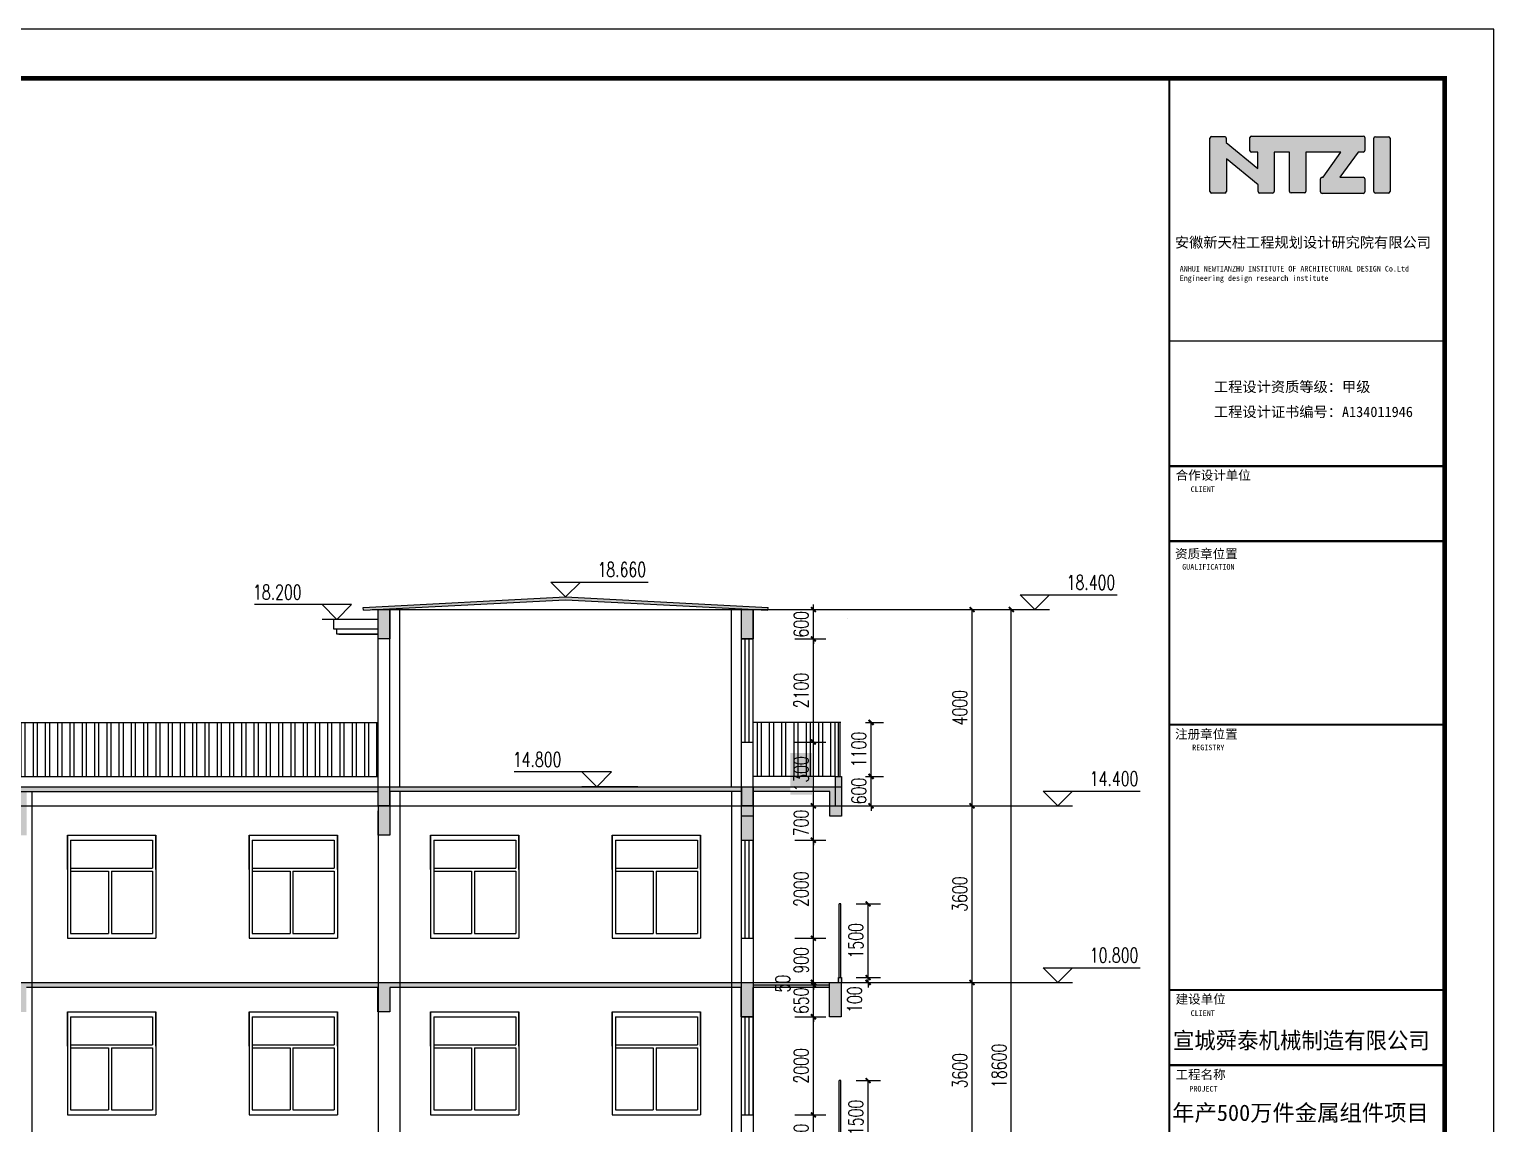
# Model space of a CAD drawing. Extents: x -522490 to 417652, y 450811 to 1108047.
# Drawn here: x 372917 to 402752, y 519036 to 541343 of the extents above; entities that cross this region are included whole.
import ezdxf

# ---------------------------------------------------------------- set-up
doc = ezdxf.new("R2010")
doc.units = 0
doc.header["$LTSCALE"] = 1000
doc.header["$MEASUREMENT"] = 0
for name, color, linetype in [('46', 7, 'Continuous'), ('DIM_ELEV', 3, 'Continuous'), ('DOTE', 1, 'Continuous'), ('PUB_DIM', 3, 'Continuous'), ('PUB_TEXT', 7, 'Continuous'), ('PUB_TITLE', 4, 'Continuous'), ('sytq', 4, 'Continuous')]:
    doc.layers.add(name, color=color, linetype=linetype)
doc.styles.add('-黑体', font='', dxfattribs={"width": 0.8})
doc.styles.add('_TCH_DIM', font='SIMPLEX', dxfattribs={"bigfont": 'GBCBIG'})
doc.styles.add('_TCH_DIM_T3', font='SIMPLEX', dxfattribs={"width": 0.705882, "bigfont": 'GBCBIG'})
doc.styles.add('STYLE-黑体', font='simhei.ttf')
doc.styles.add('TQ', font='')
doc.styles.get('-黑体').set_extended_font_data('Microsoft YaHei')
doc.styles.get('TQ').set_extended_font_data('SimSun')
doc.dimstyles.new('_TCH_ARCH&&100', dxfattribs={"dimtxt": 297.5, "dimasz": 100, "dimexe": 250, "dimexo": 300, "dimgap": 100, "dimtad": 1, "dimdec": 0, "dimzin": 0, "dimdsep": 46, "dimtxsty": '_TCH_DIM_T3', "dimblk": 'ARCHTICK', "dimcen": 0.09, "dimclrt": 7, "dimazin": 2, "dimtfac": 1, "dimtdec": 0, "dimtix": 1, "dimtmove": 2, "dimatfit": 3, "dimfxl": 0, "dimtolj": 1, "dimtzin": 0, "dimarcsym": 0})

# ---------------------------------------------------------------- blocks, each defined once
blk = doc.blocks.new('HUI')
at = {"color": 253}
for p, q in [((359399, 488645), (361199, 488645)), ((359399, 488645), (359399, 486545)), ((359399, 487945), (359399, 488645)), ((359464, 488545), (361134, 488545)), ((359464, 488545), (359464, 486645)), ((361134, 488545), (361134, 487975)), ((361199, 488645), (361199, 486545)), ((361199, 487945), (361199, 488645)), ((359464, 487975), (361134, 487975)), ((359464, 487915), (360234, 487915)), ((360234, 487915), (360234, 486645)), ((360294, 487915), (361134, 487915)), ((360294, 487915), (360294, 486645)), ((361134, 487915), (361134, 486645)), ((359464, 486645), (360234, 486645)), ((360294, 486645), (361134, 486645)), ((359399, 486545), (361199, 486545))]:
    blk.add_line(p, q, dxfattribs=at)
blk = doc.blocks.new('_ArchTick')
at = {"color": 0, "linetype": 'ByBlock', "const_width": 0.4}
blk.add_lwpolyline([(-0.5, -0.5), (0.5, 0.5)], dxfattribs=at)
blk = doc.blocks.new('*D760')
at = {"layer": 'Defpoints', "color": 0}
for p in [(389464, 519916), (390007, 519916), (389464, 518416)]:
    blk.add_point(p, dxfattribs=at)
at = {"layer": 'PUB_DIM', "color": 0, "lineweight": -2}
for p, q in [((389764, 519916), (390257, 519916)), ((390007, 518416), (390007, 519916)), ((389764, 518416), (390257, 518416))]:
    blk.add_line(p, q, dxfattribs=at)
at = {"layer": 'PUB_DIM', "color": 0, "lineweight": -2, "xscale": 100, "yscale": 100, "zscale": 100}
for p, rotation in [((390007, 519916), 90), ((390007, 518416), 270)]:
    blk.add_blockref('_ArchTick', p, dxfattribs=dict(at, rotation=rotation))
at = {"layer": 'PUB_DIM', "color": 7, "insert": (389758, 519166), "char_height": 297.5, "attachment_point": 5, "rotation": 90, "style": '_TCH_DIM_T3'}
blk.add_mtext('\\A1;1500', dxfattribs=at)
blk = doc.blocks.new('*D761')
at = {"layer": 'Defpoints', "color": 0}
for p in [(389464, 522016), (389464, 521916), (390007, 522016)]:
    blk.add_point(p, dxfattribs=at)
at = {"layer": 'PUB_DIM', "color": 0, "lineweight": -2}
for p, q in [((389764, 522016), (390257, 522016)), ((389764, 521916), (390257, 521916)), ((390007, 522016), (390007, 522116)), ((390007, 521916), (390007, 522016)), ((390007, 521916), (390007, 521816))]:
    blk.add_line(p, q, dxfattribs=at)
at = {"layer": 'PUB_DIM', "color": 0, "lineweight": -2, "xscale": 100, "yscale": 100, "zscale": 100}
for p, rotation in [((390007, 522016), 270), ((390007, 521916), 90)]:
    blk.add_blockref('_ArchTick', p, dxfattribs=dict(at, rotation=rotation))
at = {"layer": 'PUB_DIM', "color": 7, "insert": (389732, 521566), "char_height": 297.5, "attachment_point": 5, "rotation": 90, "style": '_TCH_DIM_T3'}
blk.add_mtext('\\A1;100', dxfattribs=at)
blk = doc.blocks.new('*D762')
at = {"layer": 'Defpoints', "color": 0}
for p in [(389464, 523516), (390007, 523516), (389464, 522016)]:
    blk.add_point(p, dxfattribs=at)
at = {"layer": 'PUB_DIM', "color": 0, "lineweight": -2}
for p, q in [((389764, 523516), (390257, 523516)), ((390007, 522016), (390007, 523516)), ((389764, 522016), (390257, 522016))]:
    blk.add_line(p, q, dxfattribs=at)
at = {"layer": 'PUB_DIM', "color": 0, "lineweight": -2, "xscale": 100, "yscale": 100, "zscale": 100}
for p, rotation in [((390007, 523516), 90), ((390007, 522016), 270)]:
    blk.add_blockref('_ArchTick', p, dxfattribs=dict(at, rotation=rotation))
at = {"layer": 'PUB_DIM', "color": 7, "insert": (389758, 522766), "char_height": 297.5, "attachment_point": 5, "rotation": 90, "style": '_TCH_DIM_T3'}
blk.add_mtext('\\A1;1500', dxfattribs=at)
blk = doc.blocks.new('*D763')
at = {"layer": 'Defpoints', "color": 0}
for p in [(389652, 526116), (390067, 526116), (389652, 525516)]:
    blk.add_point(p, dxfattribs=at)
at = {"layer": 'PUB_DIM', "color": 0, "lineweight": -2}
for p, q in [((389952, 526116), (390317, 526116)), ((390067, 526116), (390067, 526216)), ((390067, 525516), (390067, 526116)), ((389952, 525516), (390317, 525516)), ((390067, 525516), (390067, 525416))]:
    blk.add_line(p, q, dxfattribs=at)
at = {"layer": 'PUB_DIM', "color": 0, "lineweight": -2, "xscale": 100, "yscale": 100, "zscale": 100}
for p, rotation in [((390067, 526116), 270), ((390067, 525516), 90)]:
    blk.add_blockref('_ArchTick', p, dxfattribs=dict(at, rotation=rotation))
at = {"layer": 'PUB_DIM', "color": 7, "insert": (389818, 525816), "char_height": 297.5, "attachment_point": 5, "rotation": 90, "style": '_TCH_DIM_T3'}
blk.add_mtext('\\A1;600', dxfattribs=at)
blk = doc.blocks.new('*D764')
at = {"layer": 'Defpoints', "color": 0}
for p in [(389652, 527216), (390067, 527216), (389652, 526116)]:
    blk.add_point(p, dxfattribs=at)
at = {"layer": 'PUB_DIM', "color": 0, "lineweight": -2}
for p, q in [((389952, 527216), (390317, 527216)), ((390067, 526116), (390067, 527216)), ((389952, 526116), (390317, 526116))]:
    blk.add_line(p, q, dxfattribs=at)
at = {"layer": 'PUB_DIM', "color": 0, "lineweight": -2, "xscale": 100, "yscale": 100, "zscale": 100}
for p, rotation in [((390067, 527216), 90), ((390067, 526116), 270)]:
    blk.add_blockref('_ArchTick', p, dxfattribs=dict(at, rotation=rotation))
at = {"layer": 'PUB_DIM', "color": 7, "insert": (389818, 526666), "char_height": 297.5, "attachment_point": 5, "rotation": 90, "style": '_TCH_DIM_T3'}
blk.add_mtext('\\A1;1100', dxfattribs=at)
blk = doc.blocks.new('*D765')
at = {"layer": 'Defpoints', "color": 0}
for p in [(388214, 529516), (388892, 529516), (388214, 528916)]:
    blk.add_point(p, dxfattribs=at)
at = {"layer": 'PUB_DIM', "color": 0, "lineweight": -2}
for p, q in [((388892, 529516), (388892, 529616)), ((388514, 529516), (389142, 529516)), ((388892, 528916), (388892, 529516)), ((388514, 528916), (389142, 528916)), ((388892, 528916), (388892, 528816))]:
    blk.add_line(p, q, dxfattribs=at)
at = {"layer": 'PUB_DIM', "color": 0, "lineweight": -2, "xscale": 100, "yscale": 100, "zscale": 100}
for p, rotation in [((388892, 529516), 270), ((388892, 528916), 90)]:
    blk.add_blockref('_ArchTick', p, dxfattribs=dict(at, rotation=rotation))
at = {"layer": 'PUB_DIM', "color": 7, "insert": (388643, 529216), "char_height": 297.5, "attachment_point": 5, "rotation": 90, "style": '_TCH_DIM_T3'}
blk.add_mtext('\\A1;600', dxfattribs=at)
blk = doc.blocks.new('*D766')
at = {"layer": 'Defpoints', "color": 0}
for p in [(388214, 528916), (388892, 528916), (388214, 526816)]:
    blk.add_point(p, dxfattribs=at)
at = {"layer": 'PUB_DIM', "color": 0, "lineweight": -2}
for p, q in [((388514, 528916), (389142, 528916)), ((388892, 526816), (388892, 528916)), ((388514, 526816), (389142, 526816))]:
    blk.add_line(p, q, dxfattribs=at)
at = {"layer": 'PUB_DIM', "color": 0, "lineweight": -2, "xscale": 100, "yscale": 100, "zscale": 100}
for p, rotation in [((388892, 528916), 90), ((388892, 526816), 270)]:
    blk.add_blockref('_ArchTick', p, dxfattribs=dict(at, rotation=rotation))
at = {"layer": 'PUB_DIM', "color": 7, "insert": (388643, 527866), "char_height": 297.5, "attachment_point": 5, "rotation": 90, "style": '_TCH_DIM_T3'}
blk.add_mtext('\\A1;2100', dxfattribs=at)
blk = doc.blocks.new('*D767')
at = {"layer": 'Defpoints', "color": 0}
for p in [(388214, 526816), (388892, 526816), (388214, 525516)]:
    blk.add_point(p, dxfattribs=at)
at = {"layer": 'PUB_DIM', "color": 0, "lineweight": -2}
for p, q in [((388514, 526816), (389142, 526816)), ((388892, 525516), (388892, 526816)), ((388514, 525516), (389142, 525516))]:
    blk.add_line(p, q, dxfattribs=at)
at = {"layer": 'PUB_DIM', "color": 0, "lineweight": -2, "xscale": 100, "yscale": 100, "zscale": 100}
for p, rotation in [((388892, 526816), 90), ((388892, 525516), 270)]:
    blk.add_blockref('_ArchTick', p, dxfattribs=dict(at, rotation=rotation))
at = {"layer": 'PUB_DIM', "color": 7, "insert": (388643, 526166), "char_height": 297.5, "attachment_point": 5, "rotation": 90, "style": '_TCH_DIM_T3'}
blk.add_mtext('\\A1;1300', dxfattribs=at)
blk = doc.blocks.new('*D768')
at = {"layer": 'Defpoints', "color": 0}
for p in [(388214, 525516), (388892, 525516), (388214, 524816)]:
    blk.add_point(p, dxfattribs=at)
at = {"layer": 'PUB_DIM', "color": 0, "lineweight": -2}
for p, q in [((388514, 525516), (389142, 525516)), ((388892, 525516), (388892, 525616)), ((388892, 524816), (388892, 525516)), ((388514, 524816), (389142, 524816)), ((388892, 524816), (388892, 524716))]:
    blk.add_line(p, q, dxfattribs=at)
at = {"layer": 'PUB_DIM', "color": 0, "lineweight": -2, "xscale": 100, "yscale": 100, "zscale": 100}
for p, rotation in [((388892, 525516), 270), ((388892, 524816), 90)]:
    blk.add_blockref('_ArchTick', p, dxfattribs=dict(at, rotation=rotation))
at = {"layer": 'PUB_DIM', "color": 7, "insert": (388643, 525166), "char_height": 297.5, "attachment_point": 5, "rotation": 90, "style": '_TCH_DIM_T3'}
blk.add_mtext('\\A1;700', dxfattribs=at)
blk = doc.blocks.new('*D769')
at = {"layer": 'Defpoints', "color": 0}
for p in [(388214, 524816), (388892, 524816), (388214, 522816)]:
    blk.add_point(p, dxfattribs=at)
at = {"layer": 'PUB_DIM', "color": 0, "lineweight": -2}
for p, q in [((388514, 524816), (389142, 524816)), ((388892, 522816), (388892, 524816)), ((388514, 522816), (389142, 522816))]:
    blk.add_line(p, q, dxfattribs=at)
at = {"layer": 'PUB_DIM', "color": 0, "lineweight": -2, "xscale": 100, "yscale": 100, "zscale": 100}
for p, rotation in [((388892, 524816), 90), ((388892, 522816), 270)]:
    blk.add_blockref('_ArchTick', p, dxfattribs=dict(at, rotation=rotation))
at = {"layer": 'PUB_DIM', "color": 7, "insert": (388643, 523816), "char_height": 297.5, "attachment_point": 5, "rotation": 90, "style": '_TCH_DIM_T3'}
blk.add_mtext('\\A1;2000', dxfattribs=at)
blk = doc.blocks.new('*D770')
at = {"layer": 'Defpoints', "color": 0}
for p in [(388214, 522816), (388892, 522816), (388214, 521916)]:
    blk.add_point(p, dxfattribs=at)
at = {"layer": 'PUB_DIM', "color": 0, "lineweight": -2}
for p, q in [((388514, 522816), (389142, 522816)), ((388892, 521916), (388892, 522816)), ((388514, 521916), (389142, 521916))]:
    blk.add_line(p, q, dxfattribs=at)
at = {"layer": 'PUB_DIM', "color": 0, "lineweight": -2, "xscale": 100, "yscale": 100, "zscale": 100}
for p, rotation in [((388892, 522816), 90), ((388892, 521916), 270)]:
    blk.add_blockref('_ArchTick', p, dxfattribs=dict(at, rotation=rotation))
at = {"layer": 'PUB_DIM', "color": 7, "insert": (388643, 522366), "char_height": 297.5, "attachment_point": 5, "rotation": 90, "style": '_TCH_DIM_T3'}
blk.add_mtext('\\A1;900', dxfattribs=at)
blk = doc.blocks.new('*D771')
at = {"layer": 'Defpoints', "color": 0}
for p in [(388214, 521916), (388214, 521866), (388892, 521916)]:
    blk.add_point(p, dxfattribs=at)
at = {"layer": 'PUB_DIM', "color": 0, "lineweight": -2}
for p, q in [((388514, 521916), (389142, 521916)), ((388514, 521866), (389142, 521866)), ((388892, 521916), (388892, 522016)), ((388892, 521866), (388892, 521916)), ((388892, 521866), (388892, 521766))]:
    blk.add_line(p, q, dxfattribs=at)
at = {"layer": 'PUB_DIM', "color": 0, "lineweight": -2, "xscale": 100, "yscale": 100, "zscale": 100}
for p, rotation in [((388892, 521916), 270), ((388892, 521866), 90)]:
    blk.add_blockref('_ArchTick', p, dxfattribs=dict(at, rotation=rotation))
at = {"layer": 'PUB_DIM', "color": 7, "insert": (388267, 521891), "char_height": 297.5, "attachment_point": 5, "rotation": 90, "style": '_TCH_DIM_T3'}
blk.add_mtext('\\A1;50', dxfattribs=at)
blk = doc.blocks.new('*D772')
at = {"layer": 'Defpoints', "color": 0}
for p in [(388214, 521866), (388892, 521866), (388214, 521216)]:
    blk.add_point(p, dxfattribs=at)
at = {"layer": 'PUB_DIM', "color": 0, "lineweight": -2}
for p, q in [((388514, 521866), (389142, 521866)), ((388892, 521866), (388892, 521966)), ((388892, 521216), (388892, 521866)), ((388514, 521216), (389142, 521216)), ((388892, 521216), (388892, 521116))]:
    blk.add_line(p, q, dxfattribs=at)
at = {"layer": 'PUB_DIM', "color": 0, "lineweight": -2, "xscale": 100, "yscale": 100, "zscale": 100}
for p, rotation in [((388892, 521866), 270), ((388892, 521216), 90)]:
    blk.add_blockref('_ArchTick', p, dxfattribs=dict(at, rotation=rotation))
at = {"layer": 'PUB_DIM', "color": 7, "insert": (388643, 521541), "char_height": 297.5, "attachment_point": 5, "rotation": 90, "style": '_TCH_DIM_T3'}
blk.add_mtext('\\A1;650', dxfattribs=at)
blk = doc.blocks.new('*D773')
at = {"layer": 'Defpoints', "color": 0}
for p in [(388214, 521216), (388892, 521216), (388214, 519216)]:
    blk.add_point(p, dxfattribs=at)
at = {"layer": 'PUB_DIM', "color": 0, "lineweight": -2}
for p, q in [((388514, 521216), (389142, 521216)), ((388892, 519216), (388892, 521216)), ((388514, 519216), (389142, 519216))]:
    blk.add_line(p, q, dxfattribs=at)
at = {"layer": 'PUB_DIM', "color": 0, "lineweight": -2, "xscale": 100, "yscale": 100, "zscale": 100}
for p, rotation in [((388892, 521216), 90), ((388892, 519216), 270)]:
    blk.add_blockref('_ArchTick', p, dxfattribs=dict(at, rotation=rotation))
at = {"layer": 'PUB_DIM', "color": 7, "insert": (388643, 520216), "char_height": 297.5, "attachment_point": 5, "rotation": 90, "style": '_TCH_DIM_T3'}
blk.add_mtext('\\A1;2000', dxfattribs=at)
blk = doc.blocks.new('*D774')
at = {"layer": 'Defpoints', "color": 0}
for p in [(388214, 519216), (388892, 519216), (388214, 518316)]:
    blk.add_point(p, dxfattribs=at)
at = {"layer": 'PUB_DIM', "color": 0, "lineweight": -2}
for p, q in [((388514, 519216), (389142, 519216)), ((388892, 518316), (388892, 519216)), ((388514, 518316), (389142, 518316))]:
    blk.add_line(p, q, dxfattribs=at)
at = {"layer": 'PUB_DIM', "color": 0, "lineweight": -2, "xscale": 100, "yscale": 100, "zscale": 100}
for p, rotation in [((388892, 519216), 90), ((388892, 518316), 270)]:
    blk.add_blockref('_ArchTick', p, dxfattribs=dict(at, rotation=rotation))
at = {"layer": 'PUB_DIM', "color": 7, "insert": (388643, 518766), "char_height": 297.5, "attachment_point": 5, "rotation": 90, "style": '_TCH_DIM_T3'}
blk.add_mtext('\\A1;900', dxfattribs=at)
blk = doc.blocks.new('*D814')
at = {"layer": 'Defpoints', "color": 0}
for p in [(391344, 529516), (392924, 529516), (391344, 510916)]:
    blk.add_point(p, dxfattribs=at)
at = {"layer": 'PUB_DIM', "color": 0, "lineweight": -2}
for p, q in [((391644, 529516), (393174, 529516)), ((392924, 510916), (392924, 529516)), ((391644, 510916), (393174, 510916))]:
    blk.add_line(p, q, dxfattribs=at)
at = {"layer": 'PUB_DIM', "color": 0, "lineweight": -2, "xscale": 100, "yscale": 100, "zscale": 100}
for p, rotation in [((392924, 529516), 90), ((392924, 510916), 270)]:
    blk.add_blockref('_ArchTick', p, dxfattribs=dict(at, rotation=rotation))
at = {"layer": 'PUB_DIM', "color": 7, "insert": (392675, 520216), "char_height": 297.5, "attachment_point": 5, "rotation": 90, "style": '_TCH_DIM_T3'}
blk.add_mtext('\\A1;18600', dxfattribs=at)
blk = doc.blocks.new('*D818')
at = {"layer": 'Defpoints', "color": 0}
for p in [(390544, 521916), (392124, 521916), (390544, 518316)]:
    blk.add_point(p, dxfattribs=at)
at = {"layer": 'PUB_DIM', "color": 0, "lineweight": -2}
for p, q in [((390844, 521916), (392374, 521916)), ((392124, 518316), (392124, 521916)), ((390844, 518316), (392374, 518316))]:
    blk.add_line(p, q, dxfattribs=at)
at = {"layer": 'PUB_DIM', "color": 0, "lineweight": -2, "xscale": 100, "yscale": 100, "zscale": 100}
for p, rotation in [((392124, 521916), 90), ((392124, 518316), 270)]:
    blk.add_blockref('_ArchTick', p, dxfattribs=dict(at, rotation=rotation))
at = {"layer": 'PUB_DIM', "color": 7, "insert": (391875, 520116), "char_height": 297.5, "attachment_point": 5, "rotation": 90, "style": '_TCH_DIM_T3'}
blk.add_mtext('\\A1;3600', dxfattribs=at)
blk = doc.blocks.new('*D819')
at = {"layer": 'Defpoints', "color": 0}
for p in [(390544, 525516), (392124, 525516), (390544, 521916)]:
    blk.add_point(p, dxfattribs=at)
at = {"layer": 'PUB_DIM', "color": 0, "lineweight": -2}
for p, q in [((390844, 525516), (392374, 525516)), ((392124, 521916), (392124, 525516)), ((390844, 521916), (392374, 521916))]:
    blk.add_line(p, q, dxfattribs=at)
at = {"layer": 'PUB_DIM', "color": 0, "lineweight": -2, "xscale": 100, "yscale": 100, "zscale": 100}
for p, rotation in [((392124, 525516), 90), ((392124, 521916), 270)]:
    blk.add_blockref('_ArchTick', p, dxfattribs=dict(at, rotation=rotation))
at = {"layer": 'PUB_DIM', "color": 7, "insert": (391875, 523716), "char_height": 297.5, "attachment_point": 5, "rotation": 90, "style": '_TCH_DIM_T3'}
blk.add_mtext('\\A1;3600', dxfattribs=at)
blk = doc.blocks.new('*D820')
at = {"layer": 'Defpoints', "color": 0}
for p in [(390544, 529516), (392124, 529516), (390544, 525516)]:
    blk.add_point(p, dxfattribs=at)
at = {"layer": 'PUB_DIM', "color": 0, "lineweight": -2}
for p, q in [((390844, 529516), (392374, 529516)), ((392124, 525516), (392124, 529516)), ((390844, 525516), (392374, 525516))]:
    blk.add_line(p, q, dxfattribs=at)
at = {"layer": 'PUB_DIM', "color": 0, "lineweight": -2, "xscale": 100, "yscale": 100, "zscale": 100}
for p, rotation in [((392124, 529516), 90), ((392124, 525516), 270)]:
    blk.add_blockref('_ArchTick', p, dxfattribs=dict(at, rotation=rotation))
at = {"layer": 'PUB_DIM', "color": 7, "insert": (391875, 527516), "char_height": 297.5, "attachment_point": 5, "rotation": 90, "style": '_TCH_DIM_T3'}
blk.add_mtext('\\A1;4000', dxfattribs=at)

msp = doc.modelspace()

# ---------------------------------------------------------------- hatches: boundary and pattern name
h = msp.add_hatch(color=256)
h.paths.add_polyline_path([(397305.1, 538703.8), (397951.7, 538175.2), (397951.7, 538037.9, 0.4142136), (397983.7, 538005.9), (398246.8, 538005.9, 0.4142136), (398278.8, 538037.9), (398278.8, 538836.8), (398592.5, 538836.8), (398592.5, 538039.2, 0.4142136), (398624.5, 538007.2), (398894.5, 538007.2, 0.4142136), (398926.5, 538039.2), (398926.5, 538836.7), (399639.1, 538836.7), (399277, 538325.5), (399254.9, 538325.5, 0.4142136), (399222.9, 538293.5), (399222.9, 538030.8, 0.4142136), (399254.9, 537998.8), (400095.2, 537998.8, 0.4142136), (400127.2, 538030.8), (400127.2, 538295.7, 0.4142136), (400095.2, 538327.7), (399615, 538327.7), (399989.5, 538841.6), (400096, 538841.6, 0.4142136), (400128, 538873.6), (400128, 539134.1, 0.4142136), (400096, 539166.1), (397817.4, 539166.1, 0.4142136), (397785.4, 539134.1), (397785.4, 538867.5, 0.4142136), (397817.4, 538835.5), (397948.5, 538835.5), (397948.5, 538507.3), (397303.3, 539034.3), (397303.5, 539122.8, 0.4148904), (397271.5, 539154.9), (397003.5, 539154.9, 0.4142136), (396971.5, 539122.9), (396971.5, 538035.7, 0.4142136), (397003.5, 538003.7), (397273.1, 538003.7, 0.4142136), (397305.1, 538035.7)])
h.paths.add_polyline_path([(400309.2, 538037.9, 0.4142136), (400341.2, 538005.9), (400608.6, 538005.9, 0.4142136), (400640.6, 538037.9), (400640.6, 539121.9, 0.4142136), (400608.6, 539153.9), (400341.2, 539153.9, 0.4142136), (400309.2, 539121.9)])
h = msp.add_hatch(color=253)
h.paths.add_polyline_path([(380264.3, 529515.9), (380024.3, 529515.9), (380024.3, 528915.9), (380264.3, 528915.9)])
h.paths.add_polyline_path([(383844.3, 529715.9), (385941.1, 529606.2), (385990.7, 529663.7), (383844.3, 529776), (379721.2, 529560.2), (379724.3, 529500.2)])
h.paths.add_polyline_path([(387664.3, 529515.9), (387424.3, 529515.9), (387424.3, 528915.9), (387664.3, 528915.9)])
h.paths.add_polyline_path([(387967.5, 529560.2), (385990.7, 529663.7), (385941.1, 529606.2), (387664.3, 529515.9), (387965.2, 529515.9)])
h = msp.add_hatch()
h.set_pattern_fill('金属', color=253, scale=100, angle=45, style=0)
h.set_pattern_definition([(90, (0, 25471.1), (-250, 4e-14), []), (90, (83.33, 25554.44), (-250, 4e-14), [])])
h.paths.add_polyline_path([(380024.3, 527215.9), (352299.3, 527215.9), (352299.3, 526115.9), (352344.3, 526115.9), (380024.3, 526115.9)])
h.paths.add_polyline_path([(389404.3, 527215.9), (387664.3, 527215.9), (387664.3, 526115.9), (389344.3, 526115.9), (389404.3, 526115.9)])
h = msp.add_hatch(color=253)
h.paths.add_polyline_path([(389344.3, 525905.9), (387664.3, 525905.9), (387664.3, 525805.9), (389224.3, 525805.9), (389224.3, 525515.9), (389344.3, 525515.9)])
h.paths.add_polyline_path([(389464.3, 525515.9), (389224.3, 525515.9), (389224.3, 525305.9), (389464.3, 525305.9)])
h.paths.add_polyline_path([(387664.3, 525415.9), (387664.3, 525515.9), (387424.3, 525515.9), (387424.3, 525305.9), (387664.3, 525305.9)])
h.paths.add_polyline_path([(387664.3, 525305.9), (387424.3, 525305.9), (387424.3, 524815.9), (387664.3, 524815.9)])
h.paths.add_polyline_path([(388865.9, 525741.6), (388865.9, 526590.3), (388419.7, 526590.3), (388419.7, 525741.6)])
h = msp.add_hatch(color=253)
h.paths.add_polyline_path([(354259.5, 525515.9), (354024.3, 525515.9), (354024.3, 524915.9), (354259.5, 524915.9)])
h.paths.add_polyline_path([(354259.5, 525805.9), (354019.5, 525805.9), (354019.5, 525515.9), (354259.5, 525515.9)])
h.paths.add_polyline_path([(352464.3, 525515.9), (352224.3, 525515.9), (352224.3, 524915.9), (352464.3, 524915.9)])
h.paths.add_polyline_path([(352464.3, 525805.9), (352344.3, 525805.9), (352344.3, 525515.9), (352464.3, 525515.9)])
h.paths.add_polyline_path([(380024.3, 525905.9), (352344.3, 525905.9), (352344.3, 525805.9), (352464.3, 525805.9), (380024.3, 525805.9)])
h.paths.add_polyline_path([(357964.3, 525515.9), (357724.3, 525515.9), (357724.3, 524915.9), (357964.3, 524915.9)])
h.paths.add_polyline_path([(357964.3, 525805.9), (357724.3, 525805.9), (357724.3, 525515.9), (357964.3, 525515.9)])
h.paths.add_polyline_path([(365364.3, 525515.9), (365124.3, 525515.9), (365124.3, 524915.9), (365364.3, 524915.9)])
h.paths.add_polyline_path([(365364.3, 525805.9), (365124.3, 525805.9), (365124.3, 525515.9), (365364.3, 525515.9)])
h.paths.add_polyline_path([(372864.3, 525515.9), (372624.3, 525515.9), (372624.3, 524915.9), (372864.3, 524915.9)])
h.paths.add_polyline_path([(372864.3, 525805.9), (372624.3, 525805.9), (372624.3, 525515.9), (372864.3, 525515.9)])
h.paths.add_polyline_path([(380264.3, 525515.9), (380024.3, 525515.9), (380024.3, 524915.9), (380264.3, 524915.9)])
h.paths.add_polyline_path([(380264.3, 525805.9), (380264.3, 525905.9), (380024.3, 525905.9), (380024.3, 525515.9), (380264.3, 525515.9)])
h.paths.add_polyline_path([(387424.3, 525905.9), (380264.3, 525905.9), (380264.3, 525805.9), (387424.3, 525805.9)])
h.paths.add_polyline_path([(387664.3, 525905.9), (387424.3, 525905.9), (387424.3, 525515.9), (387664.3, 525515.9)])
h.paths.add_polyline_path([(352284.3, 514815.9), (352224.3, 514815.9), (352224.3, 514715.9), (352284.3, 514715.9)])
h.paths.add_polyline_path([(352284.3, 511215.9), (352224.3, 511215.9), (352224.3, 511115.9), (352284.3, 511115.9)])
h.paths.add_polyline_path([(352284.3, 518415.9), (352224.3, 518415.9), (352224.3, 518315.9), (352284.3, 518315.9)])
h.paths.add_polyline_path([(352284.3, 522015.9), (352224.3, 522015.9), (352224.3, 521915.9), (352284.3, 521915.9)])
h.paths.add_polyline_path([(389464.3, 522015.9), (389404.3, 522015.9), (389404.3, 521915.9), (389464.3, 521915.9)])
h.paths.add_polyline_path([(389464.3, 518415.9), (389404.3, 518415.9), (389404.3, 518315.9), (389464.3, 518315.9)])
h.paths.add_polyline_path([(389464.3, 526115.9), (389344.3, 526115.9), (389344.3, 525515.9), (389464.3, 525515.9)])
h.paths.add_polyline_path([(352344.3, 526115.9), (352224.3, 526115.9), (352224.3, 525515.9), (352344.3, 525515.9)])
h.paths.add_polyline_path([(388865.9, 524871.6), (388865.9, 525560.3), (388419.7, 525560.3), (388419.7, 524871.6)], flags=9)
h = msp.add_hatch(color=253)
h.paths.add_polyline_path([(389219.5, 521215.9), (389459.5, 521215.9), (389459.5, 521915.9), (389219.5, 521915.9), (389219.5, 521815.9)])
h.paths.add_polyline_path([(389219.5, 521815.9), (389219.5, 521865.9), (387664.3, 521865.9), (387664.3, 521815.9)])
h.paths.add_polyline_path([(354019.5, 521815.9), (354019.5, 521865.9), (352459.5, 521865.9), (352459.5, 521815.9)])
h.paths.add_polyline_path([(352459.5, 521815.9), (352459.5, 521915.9), (352219.5, 521915.9), (352219.5, 521315.9), (352459.5, 521315.9)])
h.paths.add_polyline_path([(354259.5, 521815.9), (354259.5, 521915.9), (354019.5, 521915.9), (354019.5, 521315.9), (354259.5, 521315.9)])
h = msp.add_hatch(color=253)
h.paths.add_polyline_path([(380259.5, 521815.9), (380464.3, 521815.9), (380464.3, 521915.9), (380024.3, 521915.9), (380024.3, 521315.9), (380259.5, 521315.9)])
h.paths.add_polyline_path([(380464.3, 521915.9), (380464.3, 521815.9), (387224.3, 521815.9), (387224.3, 521915.9)])
h.paths.add_polyline_path([(387659.5, 521815.9), (387664.3, 521815.9), (387664.3, 521915.9), (387424.3, 521915.9), (387424.3, 521215.9), (387659.5, 521215.9)])
h.paths.add_polyline_path([(387424.3, 521915.9), (387224.3, 521915.9), (387224.3, 521815.9), (387419.5, 521815.9), (387419.5, 521215.9), (387424.3, 521215.9)])
h.paths.add_polyline_path([(380019.5, 521815.9), (380019.5, 521315.9), (380024.3, 521315.9), (380024.3, 521915.9), (372969.3, 521915.9), (372969.3, 521815.9)])
h.paths.add_polyline_path([(372619.5, 521315.9), (372859.5, 521315.9), (372859.5, 521815.9), (372969.3, 521815.9), (372969.3, 521915.9), (372519.3, 521915.9), (372519.3, 521815.9), (372619.5, 521815.9)])
h.paths.add_polyline_path([(365119.5, 521315.9), (365359.5, 521315.9), (365359.5, 521815.9), (365469.3, 521815.9), (365469.3, 521915.9), (365019.3, 521915.9), (365019.3, 521815.9), (365119.5, 521815.9)])
h.paths.add_polyline_path([(365469.3, 521915.9), (365469.3, 521815.9), (372519.3, 521815.9), (372519.3, 521915.9)])
h.paths.add_polyline_path([(357959.5, 521815.9), (358069.3, 521815.9), (358069.3, 521915.9), (357619.3, 521915.9), (357619.3, 521815.9), (357719.5, 521815.9), (357719.5, 521315.9), (357959.5, 521315.9)])
h.paths.add_polyline_path([(365019.3, 521815.9), (365019.3, 521915.9), (358069.3, 521915.9), (358069.3, 521815.9)])
h.paths.add_polyline_path([(357619.3, 521815.9), (357619.3, 521915.9), (354259.5, 521915.9), (354259.5, 521815.9)])

# ---------------------------------------------------------------- linework, layer by layer
for p, q in [((397003.5, 539154.9, 0), (397271.5, 539154.9, 0)), ((397785.4, 538867.5, 0), (397785.4, 539134.1, 0)), ((397817.4, 539166.1, 0), (400096, 539166.1, 0)), ((400128, 539134.1, 0), (400128, 538873.6, 0)), ((400341.2, 539153.9, 0), (400608.6, 539153.9, 0)), ((396971.5, 538035.7, 0), (396971.5, 539122.9, 0)), ((397303.5, 539122.8, 0), (397303.3, 539034.3, 0)), ((397303.3, 539034.3, 0), (397948.5, 538507.3, 0)), ((397948.5, 538835.5, 0), (397817.4, 538835.5, 0)), ((397948.5, 538507.3, 0), (397948.5, 538835.5, 0)), ((398592.5, 538836.8, 0), (398278.8, 538836.8, 0)), ((398278.8, 538836.8, 0), (398278.8, 538037.9, 0)), ((398592.5, 538039.2, 0), (398592.5, 538836.8, 0)), ((399639.1, 538836.7, 0), (398926.5, 538836.7, 0)), ((398926.5, 538836.7, 0), (398926.5, 538039.2, 0)), ((399277, 538325.5, 0), (399639.1, 538836.7, 0)), ((399989.5, 538841.6, 0), (399615, 538327.7, 0)), ((400096, 538841.6, 0), (399989.5, 538841.6, 0)), ((400309.2, 538037.9, 0), (400309.2, 539121.9, 0)), ((400640.6, 539121.9, 0), (400640.6, 538037.9, 0)), ((397951.7, 538175.2, 0), (397305.1, 538703.8, 0)), ((397305.1, 538703.8, 0), (397305.1, 538035.7, 0)), ((399222.9, 538030.8, 0), (399222.9, 538293.5, 0)), ((399254.9, 538325.5, 0), (399277, 538325.5, 0)), ((399615, 538327.7, 0), (400095.2, 538327.7, 0)), ((400127.2, 538295.7, 0), (400127.2, 538030.8, 0)), ((397273.1, 538003.7, 0), (397003.5, 538003.7, 0)), ((397951.7, 538037.9, 0), (397951.7, 538175.2, 0)), ((398246.8, 538005.9, 0), (397983.7, 538005.9, 0)), ((398894.5, 538007.2, 0), (398624.5, 538007.2, 0)), ((400095.2, 537998.8, 0), (399254.9, 537998.8, 0)), ((400608.6, 538005.9, 0), (400341.2, 538005.9, 0)), ((380464.3, 525905.9), (380464.3, 529515.9)), ((387224.3, 525905.9), (387224.3, 529515.9)), ((352299.3, 527215.9), (380024.3, 527215.9)), ((389419.3, 527215.9), (387664.3, 527215.9)), ((352344.3, 526115.9), (380024.3, 526115.9)), ((389344.3, 526115.9), (387664.3, 526115.9)), ((352224.3, 525905.9), (380024.3, 525905.9)), ((352224.3, 525805.9), (380024.3, 525805.9)), ((372969.3, 525805.9), (372969.3, 510915.9)), ((380464.3, 525805.9), (380464.3, 510915.9)), ((387224.3, 525805.9), (387224.3, 510915.9)), ((380024.3, 525515.9), (380024.3, 510915.9)), ((380024.3, 524915.9), (380024.3, 525415.9)), ((380264.3, 525515.9), (380264.3, 524915.9)), ((380264.3, 524915.9), (380024.3, 524915.9)), ((387664.3, 521865.9), (389219.5, 521865.9)), ((389219.5, 521815.9), (389219.5, 521915.9))]:
    msp.add_line(p, q)
at = {"color": 5}
for p, q in [((379721.2, 529560.2), (383844.3, 529776)), ((379724.3, 529500.2), (383844.3, 529715.9)), ((383844.3, 529776), (387967.5, 529560.2)), ((383844.3, 529715.9), (387964.3, 529500.2)), ((380024.3, 529315.9), (379124.3, 529315.9)), ((380024.3, 529315.9), (379124.3, 529315.9)), ((379124.3, 529115.9), (379124.3, 529315.9)), ((380024.3, 529315.9), (379124.3, 529315.9)), ((379724.3, 529500.2), (379721.2, 529560.2)), ((380024.3, 525515.9), (380024.3, 529515.9)), ((380264.3, 525515.9), (380264.3, 529515.9)), ((387424.3, 517615.9), (387424.3, 529515.9)), ((387664.3, 525515.9), (387664.3, 529515.9)), ((387964.3, 529500.2), (387967.5, 529560.2)), ((380024.3, 529115.9), (379124.3, 529115.9)), ((379184.3, 529015.9), (379184.3, 529115.9)), ((380024.3, 529015.9), (379184.3, 529015.9)), ((379224.3, 529015.9), (380024.3, 529015.9)), ((379224.3, 529015.9), (380024.3, 529015.9)), ((379324.3, 529015.9), (380024.3, 529015.9)), ((379324.3, 529015.9), (380024.3, 529015.9)), ((387664.3, 525415.9), (387664.3, 517615.9))]:
    msp.add_line(p, q, dxfattribs=at)
at = {"color": 4}
for p, q in [((387424.3, 528915.9), (387664.3, 528915.9)), ((387424.3, 526815.9), (387424.3, 528915.9)), ((387504.3, 526815.9), (387504.3, 528915.9)), ((387584.3, 526815.9), (387584.3, 528915.9)), ((387664.3, 526815.9), (387664.3, 528915.9)), ((389404.3, 526115.9), (389404.3, 527215.9)), ((389449.3, 527215.9), (389419.3, 527215.9)), ((389434.3, 526115.9), (389434.3, 527215.9)), ((387424.3, 526815.9), (387664.3, 526815.9)), ((387424.3, 524815.9), (387664.3, 524815.9)), ((387424.3, 522815.9), (387424.3, 524815.9)), ((387504.3, 522815.9), (387504.3, 524815.9)), ((387584.3, 522815.9), (387584.3, 524815.9)), ((387664.3, 522815.9), (387664.3, 524815.9)), ((389419.3, 522015.9), (389419.3, 523515.9)), ((389449.3, 523515.9), (389419.3, 523515.9)), ((389449.3, 522015.9), (389449.3, 523515.9)), ((387424.3, 522815.9), (387664.3, 522815.9)), ((387424.3, 521215.9), (387664.3, 521215.9)), ((387424.3, 519215.9), (387424.3, 521215.9)), ((387504.3, 519215.9), (387504.3, 521215.9)), ((387584.3, 519215.9), (387584.3, 521215.9)), ((387664.3, 519215.9), (387664.3, 521215.9)), ((389419.3, 518415.9), (389419.3, 519915.9)), ((389449.3, 519915.9), (389419.3, 519915.9)), ((389449.3, 518415.9), (389449.3, 519915.9)), ((387424.3, 519215.9), (387664.3, 519215.9))]:
    msp.add_line(p, q, dxfattribs=at)
for points in [[(380264.3, 529515.9), (380264.3, 528915.9), (380024.3, 528915.9), (380024.3, 529515.9)], [(387664.3, 529515.9), (387664.3, 528915.9), (387424.3, 528915.9), (387424.3, 529515.9)], [(380264.3, 525515.9), (380024.3, 525515.9), (380024.3, 525905.9), (387664.3, 525905.9), (387664.3, 525515.9), (387424.3, 525515.9), (387424.3, 525615.9), (387424.3, 525805.9), (380264.3, 525805.9), (380264.3, 525515.9)], [(380264.3, 525515.9), (380264.3, 525905.9), (387424.3, 525905.9), (387424.3, 525515.9)], [(387424.3, 525905.9), (389464.3, 525905.9), (389464.3, 525305.9), (389224.3, 525305.9), (389224.3, 525805.9), (387664.3, 525805.9), (387664.3, 525305.9), (387424.3, 525305.9), (387424.3, 525805.9)], [(354014.6, 521915.9), (387664.3, 521915.9)], [(389219.5, 521915.9), (389459.5, 521915.9), (389459.5, 521215.9), (389219.5, 521215.9), (389219.5, 521815.9), (387659.5, 521815.9), (387659.5, 521215.9), (387419.5, 521215.9), (387419.5, 521815.9), (380259.5, 521815.9), (380259.5, 521315.9), (380019.5, 521315.9), (380019.5, 521815.9), (372859.5, 521815.9)]]:
    msp.add_lwpolyline(points)
at = {"color": 5}
msp.add_lwpolyline([(389584.3, 529336.4), (389584.3, 529336.4)], close=True, dxfattribs=at)
at = {"color": 4}
for points in [[(389344.3, 525515.9), (389344.3, 526115.9), (389464.3, 526115.9), (389464.3, 525515.9)], [(389404.3, 521915.9), (389404.3, 522015.9), (389464.3, 522015.9), (389464.3, 521915.9)]]:
    msp.add_lwpolyline(points, dxfattribs=at)
for centre, start, end in [((397003.5, 539122.9), 90, 180), ((397271.5, 539122.9), 359.86763, 90), ((397817.4, 539134.1), 90, 180), ((400096, 539134.1), 0, 90), ((400341.2, 539121.9), 90, 180), ((400608.6, 539121.9), 0, 90), ((397817.4, 538867.5), 180, 270), ((400096, 538873.6), 270, 0), ((399254.9, 538293.5), 90, 180), ((400095.2, 538295.7), 0, 90), ((397003.5, 538035.7), 180, 270), ((397273.1, 538035.7), 270, 0), ((397983.7, 538037.9), 180, 270), ((398246.8, 538037.9), 270, 0), ((398624.5, 538039.2), 180, 270), ((398894.5, 538039.2), 270, 0), ((399254.9, 538030.8), 180, 270), ((400095.2, 538030.8), 270, 0), ((400341.2, 538037.9), 180, 270), ((400608.6, 538037.9), 270, 0)]:
    msp.add_arc(centre, 32, start, end)
at = {"layer": 'DIM_ELEV'}
for p, q in [((383844.3, 529776), (383544.3, 530076)), ((383544.3, 530076), (385523.3, 530076)), ((383844.3, 529776), (384144.3, 530076)), ((379484.3, 529615.9), (377505.3, 529615.9)), ((379184.3, 529315.9), (378884.3, 529615.9)), ((379184.3, 529315.9), (379484.3, 529615.9)), ((393403.2, 529515.9), (393103.2, 529815.9)), ((393103.2, 529815.9), (395082.2, 529815.9)), ((393403.2, 529515.9), (393703.2, 529815.9)), ((380024.3, 529315.9), (378884.3, 529315.9)), ((392703.2, 529515.9), (393703.2, 529515.9)), ((384777.2, 526205.9), (382798.2, 526205.9)), ((384477.2, 525905.9), (384177.2, 526205.9)), ((384477.2, 525905.9), (384777.2, 526205.9)), ((385317.2, 525905.9), (384177.2, 525905.9)), ((393873.7, 525515.9), (393573.7, 525815.9)), ((393573.7, 525815.9), (395552.7, 525815.9)), ((393873.7, 525515.9), (394173.7, 525815.9)), ((392373.7, 525515.9), (394173.7, 525515.9)), ((393873.7, 521915.9), (393573.7, 522215.9)), ((393573.7, 522215.9), (395552.7, 522215.9)), ((393873.7, 521915.9), (394173.7, 522215.9)), ((392373.7, 521915.9), (394173.7, 521915.9))]:
    msp.add_line(p, q, dxfattribs=at)
at = {"layer": 'DOTE'}
for p, q in [((379904.3, 529515.9), (392169.8, 529515.9)), ((350645.2, 525515.9), (392169.8, 525515.9)), ((350645.2, 521915.9), (392169.8, 521915.9))]:
    msp.add_line(p, q, dxfattribs=at)
at = {"layer": 'PUB_TEXT'}
for q in [(401016.6, 540343), (401752.5, 539813.5)]:
    msp.add_line((401752.5, 540343), q, dxfattribs=at)
at = {"layer": 'PUB_TITLE'}
msp.add_line((401752.5, 540343), (396142.5, 540343), dxfattribs=at)
at = {"layer": 'PUB_TITLE', "lineweight": 40}
msp.add_line((396140, 530907.8), (401750, 530907.8), dxfattribs=at)
at = {"layer": 'PUB_TITLE'}
msp.add_lwpolyline([(343352.5, 499343), (402752.5, 499343), (402752.5, 541343), (343352.5, 541343)], close=True, dxfattribs=at)
at = {"layer": 'PUB_TITLE', "const_width": 100}
msp.add_lwpolyline([(345852.5, 500343), (401752.5, 500343), (401752.5, 540343), (345852.5, 540343)], close=True, dxfattribs=at)
at = {"layer": 'PUB_TITLE', "lineweight": 40}
for points, const_width in [([(396142.5, 540343), (396142.5, 500343)], 42.5), ([(396142.5, 534988), (401752.5, 534988)], 25.5), ([(396142.5, 532438), (401752.5, 532438)], 42.5), ([(396142.5, 530908), (401752.5, 530908)], 42.5), ([(396140, 527167.8), (401750, 527167.8)], 42.5), ([(396142.5, 521760), (401752.5, 521760)], 42.5), ([(396142.5, 520230), (401752.5, 520230)], 42.5)]:
    msp.add_lwpolyline(points, dxfattribs=dict(at, const_width=const_width))

# ---------------------------------------------------------------- block references
for p in [(14295, 36271.1), (17995, 36271.1), (21695, 36271.1), (25395, 36271.1), (14295, 32671.1), (17995, 32671.1), (21695, 32671.1), (25395, 32671.1)]:
    msp.add_blockref('HUI', p)

# ---------------------------------------------------------------- texts
at = {"layer": '46', "linetype": 'Continuous', "style": '-黑体', "width": 0.95}
msp.add_text('宣城舜泰机械制造有限公司', height=336.496, dxfattribs=at).set_placement((396217, 520565.4))
at = {"layer": 'PUB_TEXT', "style": '_TCH_DIM', "width": 0.705882}
for s, p in [('18.660', (384493.3, 530181)), ('18.400', (394052.2, 529920.9)), ('18.200', (377475.3, 529720.9)), ('14.800', (382768.2, 526310.9)), ('14.400', (394522.7, 525920.9)), ('10.800', (394522.7, 522320.9))]:
    msp.add_text(s, height=297.5, dxfattribs=at).set_placement(p)
at = {"layer": 'PUB_TEXT', "char_height": 212.5, "attachment_point": 1, "style": 'TQ'}
for s, insert in [('安徽新天柱工程规划设计研究院有限公司 ', (396256.6, 537105.8)), ('工程设计资质等级：甲级 ', (397052.4, 534162)), ('工程设计证书编号：A134011946', (397052.4, 533652))]:
    msp.add_mtext(s, dxfattribs=dict(at, insert=insert))
at = {"layer": 'PUB_TEXT', "attachment_point": 1, "style": 'TQ'}
for s, insert, char_height, width in [('ANHUI NEWTIANZHU INSTITUTE OF ARCHITECTURAL DESIGN Co.Ltd\\PEngineering design research institute', (396354.8, 536520.6), 114.75, 5257.354), ('合作设计单位', (396271.9, 532348.2), 187, 1749.26), ('CLIENT', (396578, 532025.2), 114.75, 2399.55), ('资质章位置', (396261.2, 530746.5), 187, 2125), ('GUALIFICATION', (396405.7, 530443.8), 114.75, 2680.9), ('注册章位置', (396261.2, 527071.2), 187, 1530), ('REGISTRY', (396609.8, 526763.1), 114.75, 2399.55), ('建设单位', (396271.9, 521670.1), 187, 1111.8), ('CLIENT', (396578, 521347.1), 114.75, 2399.55), ('工程名称', (396270.4, 520131.9), 187, 1111.8), ('PROJECT', (396552.5, 519806.9), 114.75, 2399.55)]:
    msp.add_mtext(s, dxfattribs=dict(at, insert=insert, char_height=char_height, width=width))
at = {"layer": 'sytq', "color": 7, "style": 'STYLE-黑体'}
msp.add_text('年产500万件金属组件项目', height=333.333, dxfattribs=at).set_placement((396201.8, 519093.5))

# ---------------------------------------------------------------- dimensions: what is measured, and where the dimension line sits
at = {"layer": 'PUB_DIM'}
for p1, p2, distance, picture, middle in [((388213.8, 528915.9), (388213.8, 529515.9), -677.7, '*D765', (388642.8, 529215.9)), ((390543.9, 525515.9), (390543.9, 529515.9), -1579.8, '*D820', (391874.9, 527515.9)), ((391343.9, 510915.9), (391343.9, 529515.9), -1579.8, '*D814', (392674.9, 520215.9)), ((388213.8, 526815.9), (388213.8, 528915.9), -677.7, '*D766', (388642.8, 527865.9)), ((389652.5, 526115.9), (389652.5, 527215.9), -414.7, '*D764', (389818.4, 526665.9)), ((388213.8, 525515.9), (388213.8, 526815.9), -677.7, '*D767', (388642.8, 526165.9)), ((389652.5, 525515.9), (389652.5, 526115.9), -414.7, '*D763', (389818.4, 525815.9)), ((388213.8, 524815.9), (388213.8, 525515.9), -677.7, '*D768', (388642.8, 525165.9)), ((390543.9, 521915.9), (390543.9, 525515.9), -1579.8, '*D819', (391874.9, 523715.9)), ((388213.8, 522815.9), (388213.8, 524815.9), -677.7, '*D769', (388642.8, 523815.9)), ((389464.3, 522015.9), (389464.3, 523515.9), -542.7, '*D762', (389758.3, 522765.9)), ((388213.8, 521915.9), (388213.8, 522815.9), -677.7, '*D770', (388642.8, 522365.9)), ((388213.8, 521215.9), (388213.8, 521865.9), -677.7, '*D772', (388642.8, 521540.9)), ((390543.9, 518315.9), (390543.9, 521915.9), -1579.8, '*D818', (391874.9, 520115.9)), ((388213.8, 519215.9), (388213.8, 521215.9), -677.7, '*D773', (388642.8, 520215.9)), ((389464.3, 518415.9), (389464.3, 519915.9), -542.7, '*D760', (389758.3, 519165.9)), ((388213.8, 518315.9), (388213.8, 519215.9), -677.7, '*D774', (388642.8, 518765.9))]:
    dim = msp.add_aligned_dim(p1=p1, p2=p2, distance=distance, dimstyle='_TCH_ARCH&&100', dxfattribs=at)
    dim.commit()
    dim.dimension.update_dxf_attribs({"geometry": picture, "text_midpoint": middle})
for base, p1, p2, picture, middle in [((388891.6, 521915.9), (388213.8, 521865.9), (388213.8, 521915.9), '*D771', (388266.6, 521890.9)), ((390007, 522015.9), (389464.3, 521915.9), (389464.3, 522015.9), '*D761', (389732, 521565.9))]:
    dim = msp.add_linear_dim(base=base, p1=p1, p2=p2, angle=90, dimstyle='_TCH_ARCH&&100', dxfattribs=at)
    dim.commit()
    dim.dimension.update_dxf_attribs({"geometry": picture, "text_midpoint": middle, "dimtype": 129})

doc.saveas('drawing.dxf')
